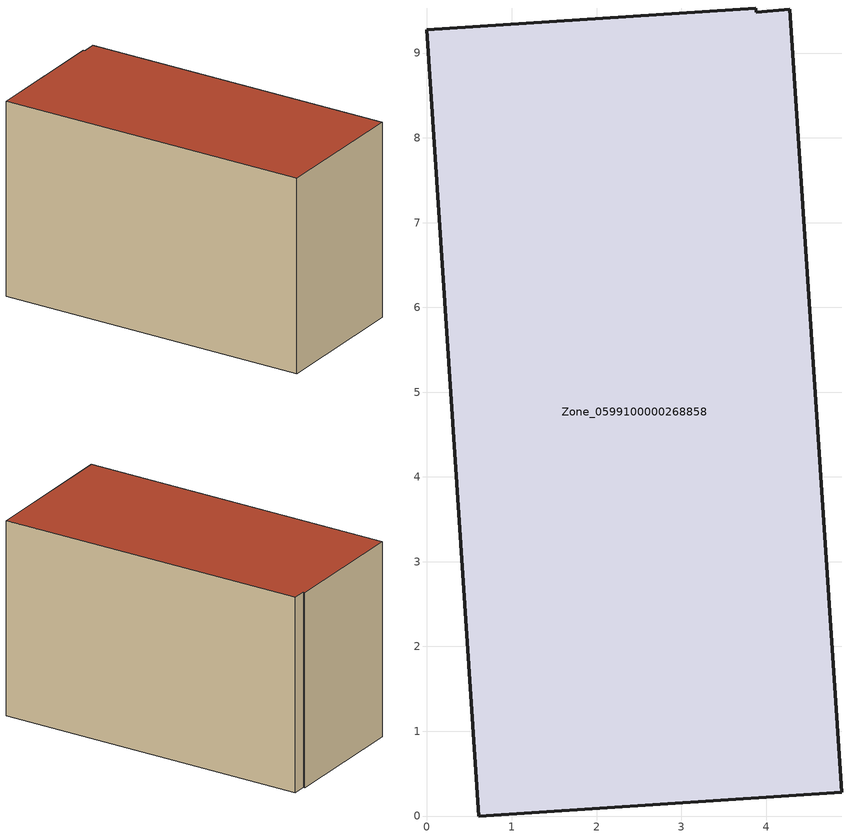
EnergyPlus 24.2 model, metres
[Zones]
Zone_0599100000268858
 floor ground (C_G): 3.88,9.48 4.28,9.52 4.89,0.28 0.61,0 0,9.28 3.88,9.53 z0
 wall outside (C_F): 0.61,0 4.89,0.28 4.28,9.52 3.88,9.48 3.88,9.53 0,9.28 0.61,0 z0:5.8
 roof outside (C_R): 4.28,9.52 3.88,9.48 3.88,9.53 0,9.28 0.61,0 4.89,0.28 z5.8
[BUILDING]
Pand.0599100000268858: North Axis=0; Terrain=City; Loads Convergence Tolerance Value=0.04; Temperature Convergence Tolerance Value=0.4; Solar Distribution=FullExterior; Maximum Number of Warmup Days=25; Minimum Number of Warmup Days=1
[Site:Location]
Rotterdam.The.Hague.AP_ZH_NLD Design_Conditions: Latitude=51.96; Longitude=4.45; Time Zone=1; Elevation=-4.5
[SITE:GROUNDTEMPERATURE:BUILDINGSURFACE]
18, 18, 18, 18, 18, 18, 18, 18, 18, 18, 18, 18
[MATERIAL] Thermal Absorptance=0.9; Solar Absorptance=0.7; Visible Absorptance=0.7
Name | Roughness | Thickness | Conductivity | Density | Specific Heat
G.TC.1946-1964 | MediumSmooth | 0.15 | 1 | 540 | 1210
F.TC.1946-1964 | Rough | 0.3 | 0.857143 | 1920 | 840
R.TC.1946-1964 | MediumRough | 0.2 | 0.235294 | 1500 | 1000
[CONSTRUCTION]
C_G: G.TC.1946-1964
C_F: F.TC.1946-1964
C_R: R.TC.1946-1964
[ZONE]
Zone_0599100000268858: Type=1; Multiplier=1; Ceiling Height=Autocalculate; Volume=Autocalculate; Floor Area=autocalculate; Part of Total Floor Area=Yes
[ZONEINFILTRATION:DESIGNFLOWRATE]
Infil_Zone_0599100000268858: Zone or ZoneList or Space or SpaceList=Zone_0599100000268858; Schedule=AlwaysOn; Design Flow Rate Calculation Method=Flow/Area; Flow Rate per Floor Area=0.003; Constant Term Coefficient=1; Temperature Term Coefficient=0; Velocity Term Coefficient=0; Velocity Squared Term Coefficient=0
[HVACTEMPLATE:ZONE:IDEALLOADSAIRSYSTEM]
Zone_0599100000268858: Maximum Heating Supply Air Temperature=50; Minimum Cooling Supply Air Temperature=13; Maximum Heating Supply Air Humidity Ratio=0.0156; Minimum Cooling Supply Air Humidity Ratio=0.0077; Heating Limit=NoLimit; Cooling Limit=NoLimit; Dehumidification Control Type=ConstantSensibleHeatRatio; Cooling Sensible Heat Ratio=0.7; Dehumidification Setpoint=60; Humidification Control Type=None; Humidification Setpoint=30; Outdoor Air Method=None; Outdoor Air Flow Rate per Person=0.00944; Outdoor Air Flow Rate per Zone Floor Area=0; Outdoor Air Flow Rate per Zone=0; Demand Controlled Ventilation Type=None; Outdoor Air Economizer Type=NoEconomizer; Heat Recovery Type=None; Sensible Heat Recovery Effectiveness=0.7; Latent Heat Recovery Effectiveness=0.65
[ZONECONTROL:THERMOSTAT]
ThermostatControl_Zone_0599100000268858: Zone or ZoneList=Zone_0599100000268858; Control Type Schedule=DualSetpointControlType; Control 1=Thermostat_Zone_0599100000268858; Temperature Difference Between Cutout And Setpoint=0
[THERMOSTATSETPOINT:DUALSETPOINT]
Thermostat_Zone_0599100000268858: Heating Setpoint Temperature Schedule=HeatingSetpoint_Zone_0599100000268858; Cooling Setpoint Temperature Schedule=CoolingSetpoint_Zone_0599100000268858
[SCHEDULE:COMPACT]
HeatingSetpoint_Zone_0599100000268858: Through: 12/31, For: AllDays, Until: 24:00, 21
CoolingSetpoint_Zone_0599100000268858: Through: 12/31, For: AllDays, Until: 24:00, 24
DualSetpointControlType: Through: 12/31, For: AllDays, Until: 24:00, 4
AlwaysOn: Through: 12/31, For: AllDays, Until: 24:00, 1
